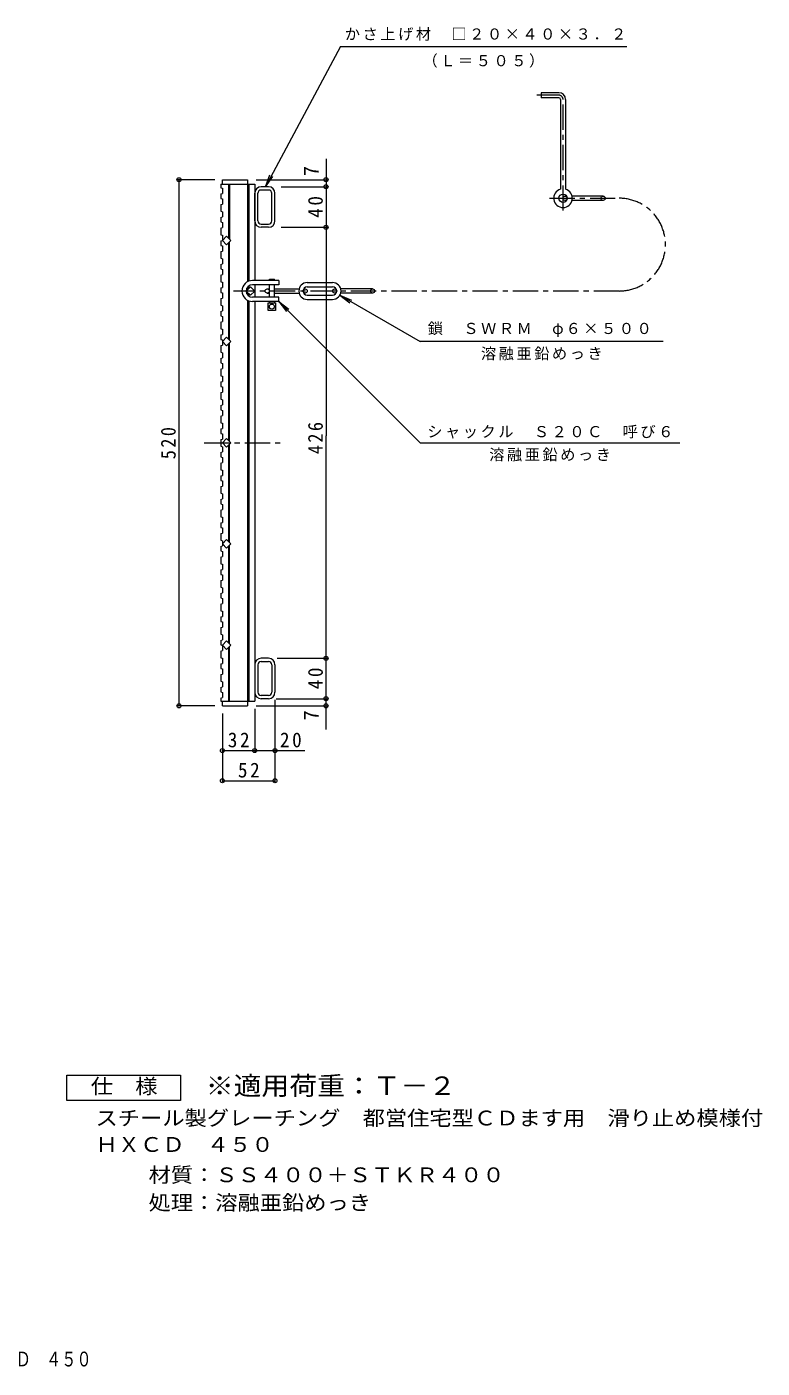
# Model space of a CAD drawing. Units: millimetres, scale not verified. Extents: x -622 to 831, y -677 to 678.
# Drawn here: x 105 to 831, y -677 to 649 of the extents above; entities that cross this region are included whole.
import ezdxf
from ezdxf.enums import TextEntityAlignment as Align

# ---------------------------------------------------------------- set-up
doc = ezdxf.new("R2010")
doc.units = ezdxf.units.MM
doc.header["$LTSCALE"] = 5
doc.header["$PDMODE"] = 32
doc.header["$PDSIZE"] = 4
doc.linetypes.add('CHAIN1', pattern=[8, 5, -1, 1, -1])
for name, color, linetype, lineweight in [('A-1_ピット', 2, 'Continuous', 9), ('A-2_蓋', 3, 'Continuous', 9), ('A-3_受枠', 4, 'Continuous', 9), ('A-4_寸法', 7, 'Continuous', 9), ('A-A', 3, 'Continuous', 9), ('F-5_F-5ﾚｲﾔ', 2, 'Continuous', 9)]:
    doc.layers.add(name, color=color, linetype=linetype, lineweight=lineweight)
doc.layers.add('A-E', color=7, linetype='Continuous')
doc.styles.add('ＭＳ ゴシック', font='')
doc.styles.get('ＭＳ ゴシック').set_extended_font_data('MS Gothic')

msp = doc.modelspace()

# ---------------------------------------------------------------- linework, layer by layer
at = {"layer": 'A-1_ピット'}
for p, q in [((343.465, 490.928), (336.265, 490.928)), ((329.865, 457.328), (329.865, 484.528)), ((333.065, 457.328), (333.065, 484.528)), ((343.465, 487.728), (336.265, 487.728)), ((346.665, 457.328), (346.665, 484.528)), ((349.865, 457.328), (349.865, 484.528)), ((336.265, 454.128), (343.465, 454.128)), ((343.465, 450.928), (336.265, 450.928)), ((329.865, 18.528), (329.865, -8.672)), ((333.065, 18.528), (333.065, -8.672)), ((343.465, 24.928), (336.265, 24.928)), ((336.265, 21.728), (343.465, 21.728)), ((346.665, 18.528), (346.665, -8.672)), ((349.865, 18.528), (349.865, -8.672)), ((343.465, -11.872), (336.265, -11.872)), ((343.465, -15.072), (336.265, -15.072))]:
    msp.add_line(p, q, dxfattribs=at)
for centre, radius, start, end in [((336.265, 484.528), 6.4, 90, 180), ((343.465, 484.528), 6.4, 0, 90), ((336.265, 484.528), 3.2, 90, 180), ((343.465, 484.528), 3.2, 0, 90), ((336.265, 457.328), 6.4, 180, 270), ((336.265, 457.328), 3.2, 180, 270), ((343.465, 457.328), 6.4, 270, 0), ((343.465, 457.328), 3.2, 270, 0), ((336.265, 18.528), 6.4, 90, 180), ((336.265, 18.528), 3.2, 90, 180), ((343.465, 18.528), 6.4, 0, 90), ((343.465, 18.528), 3.2, 0, 90), ((336.265, -8.672), 6.4, 180, 270), ((336.265, -8.672), 3.2, 180, 270), ((343.465, -8.672), 3.2, 270, 0), ((343.465, -8.672), 6.4, 270, 0)]:
    msp.add_arc(centre, radius, start, end, dxfattribs=at)
at = {"layer": 'A-2_蓋'}
for p, q in [((296.365, 493.428), (329.865, 493.428)), ((297.865, 497.928), (322.865, 497.928)), ((297.865, 493.428), (297.865, 497.928)), ((303.865, 493.428), (303.865, 440.413)), ((304.865, 493.428), (304.865, 439.413)), ((322.865, 497.928), (322.865, 397.191)), ((323.865, 493.428), (323.865, 397.641)), ((329.865, 493.428), (329.865, 398.344)), ((303.865, 435.443), (303.865, 340.413)), ((304.865, 339.413), (304.865, 436.443)), ((322.865, 391.973), (322.865, 389.413)), ((322.865, 386.443), (322.865, 383.883)), ((323.865, 392.917), (323.865, 390.414)), ((323.865, 385.442), (323.865, 382.939)), ((329.865, 394.178), (329.865, 381.678)), ((322.865, 378.665), (322.865, -22.072)), ((323.865, 378.215), (323.865, -17.572)), ((329.865, 377.511), (329.865, -17.572)), ((303.865, 335.443), (303.865, 240.413)), ((304.865, 239.413), (304.865, 336.443)), ((303.865, 235.443), (303.865, 140.413)), ((304.865, 139.413), (304.865, 236.443)), ((303.865, 135.443), (303.865, 40.413)), ((304.865, 39.413), (304.865, 136.443)), ((303.865, 35.443), (303.865, -17.572)), ((304.865, -17.572), (304.865, 36.443)), ((296.365, -17.572), (329.865, -17.572)), ((297.865, -22.072), (297.865, -17.572)), ((297.865, -22.072), (322.865, -22.072))]:
    msp.add_line(p, q, dxfattribs=at)
at = {"layer": 'A-2_蓋', "linetype": 'CHAIN1'}
msp.add_line((279.998, 237.928), (355.255, 237.928), dxfattribs=at)
at = {"layer": 'A-2_蓋'}
for points in [[(306.35, 437.928), (302.108, 433.685), (297.865, 437.928), (302.108, 442.171)], [(329.865, 387.928), (325.622, 383.685), (321.38, 387.928), (325.622, 392.171)], [(306.35, 337.928), (302.108, 333.685), (297.865, 337.928), (302.108, 342.171)], [(306.35, 237.928), (302.108, 233.685), (297.865, 237.928), (302.108, 242.171)], [(306.35, 137.928), (302.108, 133.685), (297.865, 137.928), (302.108, 142.171)], [(306.35, 37.928), (302.108, 33.685), (297.865, 37.928), (302.108, 42.171)]]:
    msp.add_lwpolyline(points, close=True, dxfattribs=at)
at = {"layer": 'A-3_受枠', "linetype": 'CHAIN1'}
for p, q in [((630.416, 581.432), (608.619, 581.432)), ((634.583, 467.347), (634.583, 577.265)), ((621.234, 479.595), (689.957, 479.595)), ((689.957, 387.928), (308.821, 387.928))]:
    msp.add_line(p, q, dxfattribs=at)
at = {"layer": 'A-3_受枠'}
for p, q in [((630.416, 578.932), (613.024, 578.932)), ((632.083, 577.265), (632.083, 488.414)), ((637.083, 577.265), (637.083, 488.414)), ((638.191, 481.678), (636.666, 481.678)), ((638.191, 477.511), (636.666, 477.511)), ((674.166, 481.678), (643.51, 481.678)), ((674.166, 477.511), (643.51, 477.511)), ((353.719, 398.344), (327.63, 398.344)), ((344.296, 399.582), (349.296, 399.582)), ((344.296, 398.344), (344.296, 399.582)), ((349.296, 398.344), (349.296, 399.582)), ((342.213, 390.011), (344.296, 390.011)), ((342.213, 385.845), (344.296, 385.845)), ((344.296, 381.678), (344.296, 394.178)), ((349.296, 381.678), (349.296, 394.178)), ((349.296, 390.011), (373.728, 390.011)), ((349.296, 385.845), (373.728, 385.845)), ((378.188, 390.011), (379.713, 390.011)), ((378.188, 385.845), (379.713, 385.845)), ((381.796, 396.261), (406.796, 396.261)), ((381.796, 392.095), (406.796, 392.095)), ((410.405, 390.011), (408.879, 390.011)), ((410.405, 385.845), (408.879, 385.845)), ((446.379, 390.011), (414.865, 390.011)), ((446.379, 385.845), (414.865, 385.845)), ((353.719, 377.511), (327.63, 377.511)), ((343.046, 376.274), (350.546, 376.274)), ((344.296, 377.511), (344.296, 376.274)), ((349.296, 377.511), (349.296, 376.274)), ((350.546, 376.274), (350.546, 368.774)), ((381.796, 383.761), (406.796, 383.761)), ((381.796, 379.595), (406.796, 379.595))]:
    msp.add_line(p, q, dxfattribs=at)
for points in [[(630.416, 583.932), (613.024, 583.932), (613.024, 578.932)], [(353.719, 398.344), (353.719, 394.178), (327.63, 394.178)], [(353.719, 377.511), (353.719, 381.678), (327.63, 381.678)], [(350.546, 368.774), (343.046, 368.774), (343.046, 376.274)]]:
    msp.add_lwpolyline(points, dxfattribs=at)
for centre, radius in [((634.583, 479.595), 4.167), ((636.666, 479.595), 2.083), ((674.166, 479.595), 2.083), ((342.213, 387.928), 2.083), ((379.713, 387.928), 2.083), ((408.879, 387.928), 2.083), ((446.379, 387.928), 2.083), ((346.796, 372.524), 2.5)]:
    msp.add_circle(centre, radius, dxfattribs=at)
for centre, radius, start, end in [((630.416, 577.265), 6.667, 0, 90), ((630.416, 577.265), 1.667, 0, 90), ((634.583, 479.595), 9.167, 105.82675, 74.17325), ((327.63, 387.928), 10.417, 90, 270), ((327.63, 387.928), 6.25, 90, 270), ((381.796, 387.928), 8.333, 90, 270), ((381.796, 387.928), 4.167, 90, 270), ((406.796, 387.928), 8.333, 270, 90), ((406.796, 387.928), 4.167, 270, 90)]:
    msp.add_arc(centre, radius, start, end, dxfattribs=at)
at = {"layer": 'A-3_受枠', "linetype": 'CHAIN1'}
for centre, radius, start in [((630.416, 577.265), 4.167, 0), ((689.957, 433.761), 45.833, 270)]:
    msp.add_arc(centre, radius, start, 90, dxfattribs=at)
at = {"layer": 'A-4_寸法'}
for p, q in [((414.672, 629.497), (340.417, 490.928)), ((414.672, 629.497), (697.657, 629.497)), ((400.34, 518.509), (400.34, 450.928)), ((290.327, 497.928), (253.434, 497.928)), ((254.934, 497.928), (254.934, -22.072)), ((331.365, 497.928), (401.84, 497.928)), ((340.417, 490.928), (344.833, 502.622)), ((340.417, 490.928), (347.709, 501.081)), ((355.965, 490.928), (401.84, 490.928)), ((355.965, 450.928), (401.84, 450.928)), ((400.34, 450.928), (400.34, 244.928)), ((353.719, 377.511), (363.636, 369.902)), ((353.719, 377.511), (361.329, 367.595)), ((353.719, 377.511), (493.399, 237.832)), ((414.013, 383.761), (425.562, 378.978)), ((414.013, 383.761), (423.93, 376.152)), ((414.013, 383.761), (493.399, 337.928)), ((733.457, 337.928), (493.399, 337.928)), ((400.34, -45.402), (400.34, 244.928)), ((493.399, 237.832), (749.86, 237.832)), ((352.053, 24.928), (401.84, 24.928)), ((290.327, -22.072), (253.434, -22.072)), ((329.865, -25.072), (329.865, -67.769)), ((331.365, -22.072), (401.84, -22.072)), ((349.865, -16.172), (349.865, -97.624)), ((350.965, -15.072), (401.84, -15.072)), ((297.865, -29.572), (297.865, -97.624)), ((297.865, -66.27), (329.865, -66.27)), ((329.865, -66.27), (379.281, -66.27)), ((297.865, -96.124), (349.865, -96.124))]:
    msp.add_line(p, q, dxfattribs=at)
for p in [(254.934, 497.928), (400.34, 497.928), (400.34, 490.928), (400.34, 450.928), (400.34, 24.928), (400.34, -15.072), (254.934, -22.072), (400.34, -22.072), (297.865, -66.27), (329.865, -66.27), (349.865, -66.27), (297.865, -96.124), (349.865, -96.124)]:
    msp.add_point(p, dxfattribs=at)
at = {"layer": 'A-A'}
for p, q in [((296.365, 493.428), (296.365, 490.003)), ((296.365, 490.003), (297.865, 489.492)), ((296.365, 483.868), (297.865, 484.379)), ((297.865, 489.492), (297.865, 484.379)), ((297.865, 478.949), (297.865, 473.836)), ((296.365, 473.325), (297.865, 473.836)), ((297.865, 466.266), (297.865, 461.153)), ((296.365, 460.641), (297.865, 461.153)), ((297.865, 455.723), (297.865, 450.61)), ((296.365, 450.098), (297.865, 450.61)), ((296.365, 437.415), (297.865, 437.926)), ((297.865, 443.04), (297.865, 437.926)), ((296.365, 426.872), (297.865, 427.383)), ((297.865, 432.496), (297.865, 427.383)), ((296.365, 414.189), (297.865, 414.7)), ((297.865, 419.813), (297.865, 414.7)), ((296.365, 403.646), (297.865, 404.157)), ((297.865, 409.27), (297.865, 404.157)), ((296.365, 390.962), (297.865, 391.474)), ((297.865, 396.587), (297.865, 391.474)), ((297.865, 386.044), (297.865, 380.931)), ((296.365, 380.419), (297.865, 380.931)), ((297.865, 373.361), (297.865, 368.247)), ((296.365, 367.736), (297.865, 368.247)), ((297.865, 362.817), (297.865, 357.704)), ((296.365, 357.193), (297.865, 357.704)), ((296.365, 344.51), (297.865, 345.021)), ((297.865, 350.134), (297.865, 345.021)), ((296.365, 333.966), (297.865, 334.478)), ((297.865, 339.591), (297.865, 334.478)), ((296.365, 321.283), (297.865, 321.795)), ((297.865, 326.908), (297.865, 321.795)), ((296.365, 310.74), (297.865, 311.251)), ((297.865, 316.365), (297.865, 311.251)), ((296.365, 298.057), (297.865, 298.568)), ((297.865, 303.682), (297.865, 298.568)), ((297.865, 293.138), (297.865, 288.025)), ((296.365, 287.514), (297.865, 288.025)), ((297.865, 280.455), (297.865, 275.342)), ((296.365, 274.831), (297.865, 275.342)), ((297.865, 269.912), (297.865, 264.799)), ((296.365, 264.287), (297.865, 264.799)), ((296.365, 251.604), (297.865, 252.116)), ((297.865, 257.229), (297.865, 252.116)), ((296.365, 241.061), (297.865, 241.572)), ((297.865, 246.686), (297.865, 241.572)), ((296.365, 228.378), (297.865, 228.889)), ((297.865, 234.002), (297.865, 228.889)), ((296.365, 217.835), (297.865, 218.346)), ((297.865, 223.459), (297.865, 218.346)), ((296.365, 205.151), (297.865, 205.663)), ((297.865, 210.776), (297.865, 205.663)), ((297.865, 200.233), (297.865, 195.12)), ((296.365, 194.608), (297.865, 195.12)), ((297.865, 187.55), (297.865, 182.437)), ((296.365, 181.925), (297.865, 182.437)), ((297.865, 177.006), (297.865, 171.893)), ((296.365, 171.382), (297.865, 171.893)), ((296.365, 158.699), (297.865, 159.21)), ((297.865, 164.323), (297.865, 159.21)), ((296.365, 148.155), (297.865, 148.667)), ((297.865, 153.78), (297.865, 148.667)), ((296.365, 135.472), (297.865, 135.984)), ((297.865, 141.097), (297.865, 135.984)), ((296.365, 124.929), (297.865, 125.441)), ((297.865, 130.554), (297.865, 125.441)), ((296.365, 112.246), (297.865, 112.757)), ((297.865, 117.871), (297.865, 112.757)), ((297.865, 107.327), (297.865, 102.214)), ((296.365, 101.703), (297.865, 102.214)), ((296.365, 101.703), (296.365, 95.155)), ((296.365, 95.155), (297.865, 94.644)), ((297.865, 94.644), (297.865, 89.531)), ((296.365, 89.02), (297.865, 89.531)), ((297.865, 84.101), (297.865, 78.988)), ((296.365, 78.477), (297.865, 78.988)), ((296.365, 65.793), (297.865, 66.305)), ((297.865, 71.418), (297.865, 66.305)), ((296.365, 55.25), (297.865, 55.762)), ((297.865, 60.875), (297.865, 55.762)), ((296.365, 42.567), (297.865, 43.078)), ((297.865, 48.192), (297.865, 43.078)), ((296.365, 32.024), (297.865, 32.535)), ((297.865, 37.648), (297.865, 32.535)), ((296.365, 19.341), (297.865, 19.852)), ((297.865, 24.965), (297.865, 19.852)), ((297.865, 14.422), (297.865, 9.309)), ((296.365, 8.798), (297.865, 9.309)), ((297.865, 1.739), (297.865, -3.374)), ((296.365, -3.886), (297.865, -3.374)), ((297.865, -8.804), (297.865, -13.917)), ((296.365, -14.429), (297.865, -13.917)), ((296.365, -14.429), (296.365, -17.572))]:
    msp.add_line(p, q, dxfattribs=at)
for points in [[(296.365, 483.868), (296.365, 479.46), (297.865, 478.949)], [(296.365, 473.325), (296.365, 466.777), (297.865, 466.266)], [(296.365, 460.641), (296.365, 456.234), (297.865, 455.723)], [(296.365, 450.098), (296.365, 443.551), (297.865, 443.04)], [(296.365, 437.415), (296.365, 433.008), (297.865, 432.496)], [(296.365, 426.872), (296.365, 420.325), (297.865, 419.813)], [(296.365, 414.189), (296.365, 409.781), (297.865, 409.27)], [(296.365, 403.646), (296.365, 397.098), (297.865, 396.587)], [(296.365, 390.962), (296.365, 386.555), (297.865, 386.044)], [(296.365, 380.419), (296.365, 373.872), (297.865, 373.361)], [(296.365, 367.736), (296.365, 363.329), (297.865, 362.817)], [(296.365, 357.193), (296.365, 350.646), (297.865, 350.134)], [(296.365, 344.51), (296.365, 340.102), (297.865, 339.591)], [(296.365, 333.966), (296.365, 327.419), (297.865, 326.908)], [(296.365, 321.283), (296.365, 316.876), (297.865, 316.365)], [(296.365, 310.74), (296.365, 304.193), (297.865, 303.682)], [(296.365, 298.057), (296.365, 293.65), (297.865, 293.138)], [(296.365, 287.514), (296.365, 280.966), (297.865, 280.455)], [(296.365, 274.831), (296.365, 270.423), (297.865, 269.912)], [(296.365, 264.287), (296.365, 257.74), (297.865, 257.229)], [(296.365, 251.604), (296.365, 247.197), (297.865, 246.686)], [(296.365, 241.061), (296.365, 234.514), (297.865, 234.002)], [(296.365, 228.378), (296.365, 223.971), (297.865, 223.459)], [(296.365, 217.835), (296.365, 211.287), (297.865, 210.776)], [(296.365, 205.151), (296.365, 200.744), (297.865, 200.233)], [(296.365, 194.608), (296.365, 188.061), (297.865, 187.55)], [(296.365, 181.925), (296.365, 177.518), (297.865, 177.006)], [(296.365, 171.382), (296.365, 164.835), (297.865, 164.323)], [(296.365, 158.699), (296.365, 154.291), (297.865, 153.78)], [(296.365, 148.155), (296.365, 141.608), (297.865, 141.097)], [(296.365, 135.472), (296.365, 131.065), (297.865, 130.554)], [(296.365, 124.929), (296.365, 118.382), (297.865, 117.871)], [(296.365, 112.246), (296.365, 107.839), (297.865, 107.327)], [(296.365, 89.02), (296.365, 84.612), (297.865, 84.101)], [(296.365, 78.477), (296.365, 71.929), (297.865, 71.418)], [(296.365, 65.793), (296.365, 61.386), (297.865, 60.875)], [(296.365, 55.25), (296.365, 48.703), (297.865, 48.192)], [(296.365, 42.567), (296.365, 38.16), (297.865, 37.648)], [(296.365, 32.024), (296.365, 25.477), (297.865, 24.965)], [(296.365, 19.341), (296.365, 14.933), (297.865, 14.422)], [(296.365, 8.798), (296.365, 2.25), (297.865, 1.739)], [(296.365, -3.886), (296.365, -8.293), (297.865, -8.804)]]:
    msp.add_lwpolyline(points, dxfattribs=at)
at = {"layer": 'F-5_F-5ﾚｲﾔ'}
msp.add_lwpolyline([(143.996, -412.215), (143.996, -387.215), (256.496, -387.215), (256.496, -412.215)], close=True, dxfattribs=at)

# ---------------------------------------------------------------- texts
at = {"layer": 'A-4_寸法', "color": 2, "style": 'ＭＳ ゴシック'}
for p in [(397.34, 501.494), (397.34, -36.448)]:
    msp.add_text('7', height=14.66, rotation=90, dxfattribs=at).set_placement(p, align=Align.BOTTOM_LEFT)
at = {"layer": 'A-4_寸法', "char_height": 11, "attachment_point": 7, "style": 'ＭＳ ゴシック'}
for s, insert in [('\\T1.17;かさ上げ材\u3000□２０×４０×３．２', (418.938, 635.233)), ('\\T1.17;（Ｌ＝５０５）', (495.671, 608.646)), ('\\T1.17;鎖\u3000ＳＷＲＭ\u3000φ６×５００', (500.928, 342.436)), ('\\T1.17;溶融亜鉛めっき', (553.428, 319.473)), ('\\T1.17;シャックル\u3000Ｓ２０Ｃ\u3000呼び６', (500.379, 242.098))]:
    msp.add_mtext(s, dxfattribs=dict(at, insert=insert))
at = {"layer": 'A-4_寸法', "color": 2, "char_height": 14.66, "attachment_point": 7, "rotation": 90, "style": 'ＭＳ ゴシック'}
for s, insert in [('\\T1.27;\\W0.95;40', (397.34, 460.303)), ('\\T1.27;\\W0.9;520', (251.934, 221.678)), ('\\T1.27;\\W0.9;426', (397.34, 226.678)), ('\\T1.27;\\W0.95;40', (397.34, -5.697))]:
    msp.add_mtext(s, dxfattribs=dict(at, insert=insert))
at = {"layer": 'A-4_寸法', "color": 2, "char_height": 14.66, "attachment_point": 7, "style": 'ＭＳ ゴシック'}
for s, insert in [('\\T1.27;\\W0.95;32', (303.24, -63.269)), ('\\T1.27;\\W0.95;20', (354.764, -63.269)), ('\\T1.27;\\W0.95;52', (313.24, -93.124))]:
    msp.add_mtext(s, dxfattribs=dict(at, insert=insert))
at = {"layer": 'A-E', "insert": (561.629, 219.463), "char_height": 11, "attachment_point": 7, "style": 'ＭＳ ゴシック'}
msp.add_mtext('\\T1.17;溶融亜鉛めっき', dxfattribs=at)
at = {"layer": 'F-5_F-5ﾚｲﾔ', "style": 'ＭＳ ゴシック'}
for s, width, p in [('仕\u3000様', 1.1, (167.746, -409.715)), ('スチール製グレーチング\u3000都営住宅型ＣＤます用\u3000滑り止め模様付', 1.1, (172.54, -441.175)), ('ＨＸＣＤ\u3000４５０', 1.1, (172.54, -467.332)), ('材質：ＳＳ４００＋ＳＴＫＲ４００', 1.1, (224.897, -497.308)), ('処理：溶融亜鉛めっき', 1.1, (224.896, -524.808)), ('スチール製グレーチング\u3000都営住宅型ＣＤます用\u3000滑り止め模様付\u3000\u3000ＨＸＣＤ\u3000４５０', 0.75, (-431.25, -679.373))]:
    msp.add_text(s, height=14.66, dxfattribs=dict(at, width=width)).set_placement(p, align=Align.BOTTOM_LEFT)
at = {"layer": 'F-5_F-5ﾚｲﾔ', "color": 3, "style": 'ＭＳ ゴシック', "width": 1.1}
msp.add_text('※適用荷重：Ｔ－２', height=18.33, dxfattribs=at).set_placement((281.496, -412.215), align=Align.BOTTOM_LEFT)

doc.saveas('drawing.dxf')
